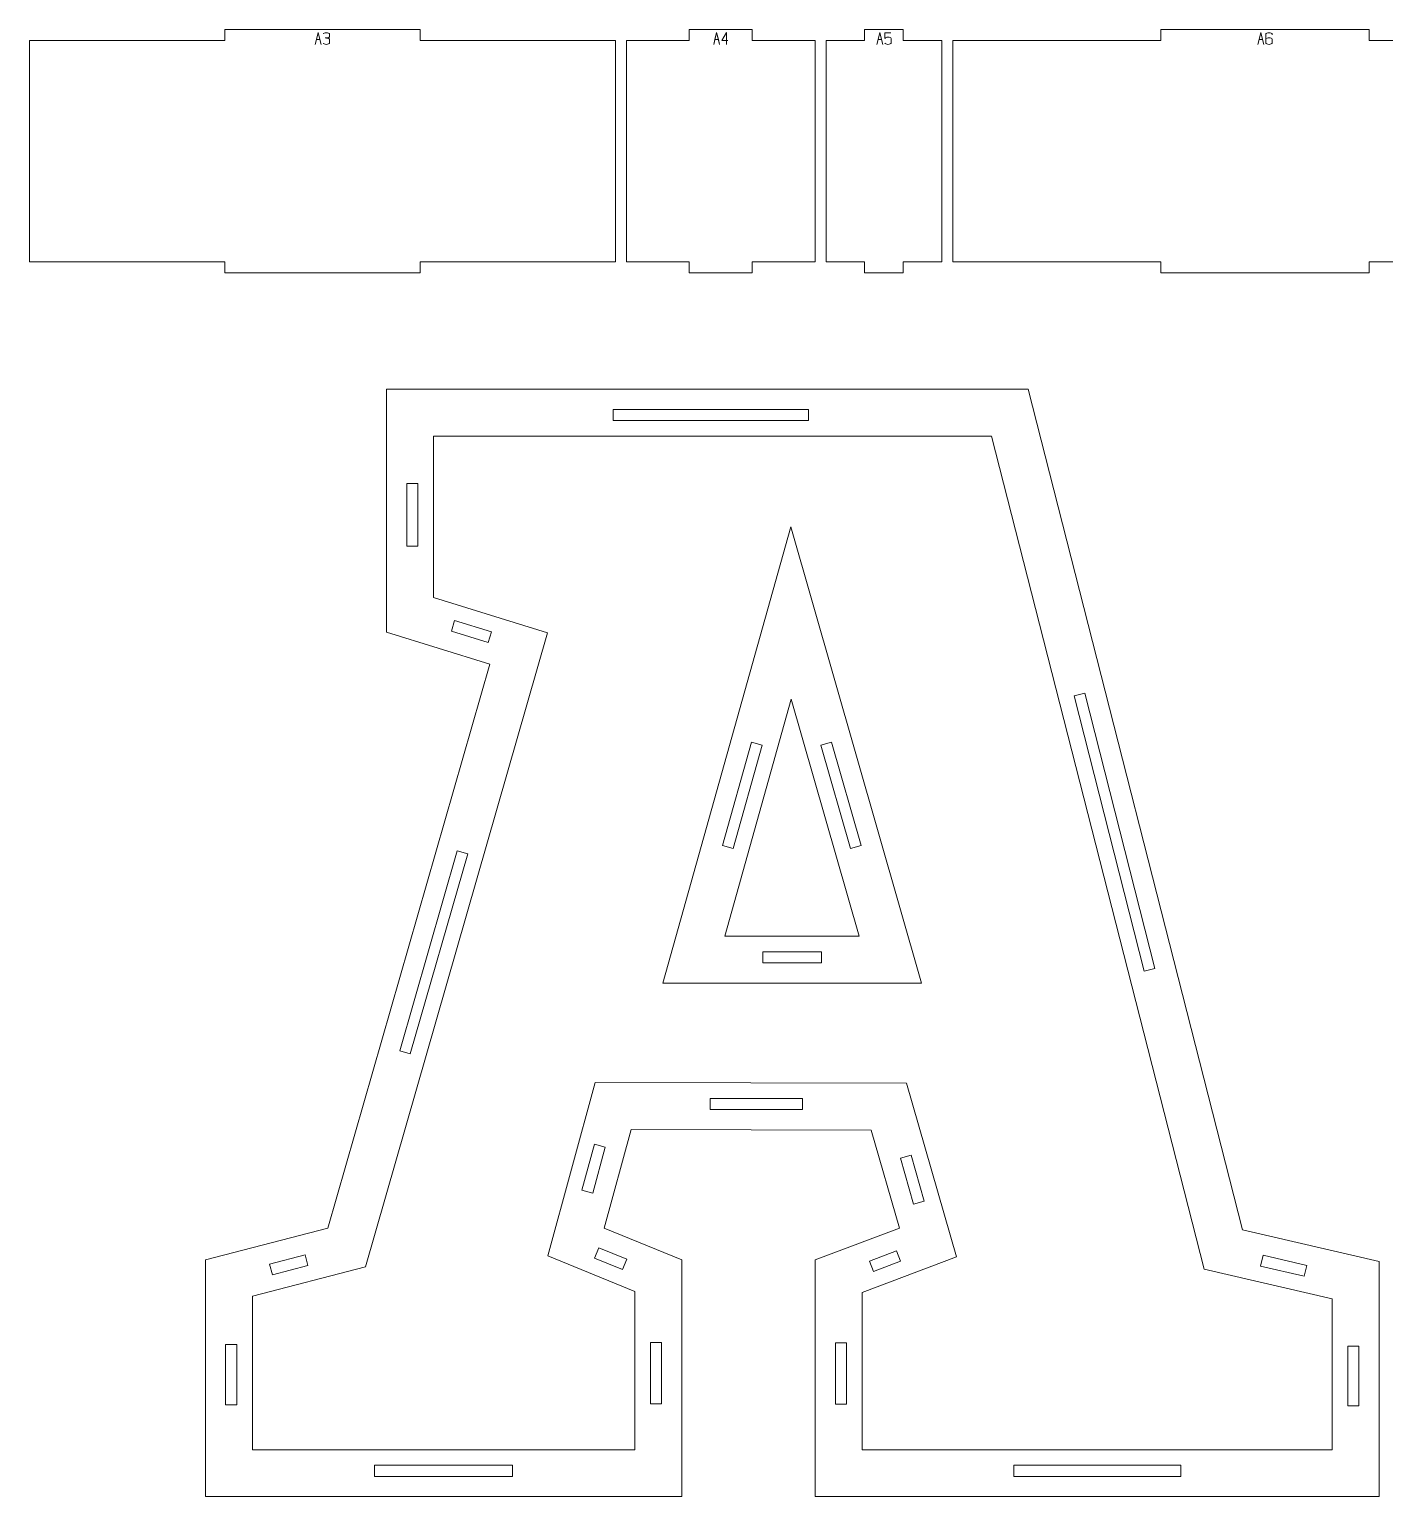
# Model space of a CAD drawing. Header units: centimetres. Extents: x -249 to 275, y -506 to 461.
# Drawn here: x -221.24 to -184.52, y 288.9 to 328.65 of the extents above; entities that cross this region are included whole.
import ezdxf

# ---------------------------------------------------------------- set-up
doc = ezdxf.new("R2010")
doc.units = ezdxf.units.CM
doc.header["$MEASUREMENT"] = 0
doc.layers.add('Capa 1', color=7, linetype='Continuous')

msp = doc.modelspace()

# ---------------------------------------------------------------- linework, layer by layer
at = {"layer": 'Capa 1', "color": 240, "lineweight": 9}
for points, knots in [([(-221.24431, 328.35017), (-221.24431, 328.35017), (-221.24431, 322.35017), (-221.24431, 322.35017), (-221.24431, 322.35017), (-215.95204, 322.35017), (-215.95204, 322.35017), (-215.95204, 322.35017), (-215.95204, 322.05017), (-215.95204, 322.05017), (-215.95204, 322.05017), (-210.65976, 322.05017), (-210.65976, 322.05017), (-210.65976, 322.05017), (-210.65976, 322.35017), (-210.65976, 322.35017), (-210.65976, 322.35017), (-205.36748, 322.35017), (-205.36748, 322.35017), (-205.36748, 322.35017), (-205.36748, 328.35017), (-205.36748, 328.35017), (-205.36748, 328.35017), (-210.65976, 328.35017), (-210.65976, 328.35017), (-210.65976, 328.35017), (-210.65976, 328.65017), (-210.65976, 328.65017), (-210.65976, 328.65017), (-215.95204, 328.65017), (-215.95204, 328.65017), (-215.95204, 328.65017), (-215.95204, 328.35017), (-215.95204, 328.35017), (-215.95204, 328.35017), (-221.24431, 328.35017), (-221.24431, 328.35017)], [0, 0, 0, 0, 0.08333333, 0.08333333, 0.08333333, 0.16666667, 0.16666667, 0.16666667, 0.25, 0.25, 0.25, 0.33333333, 0.33333333, 0.33333333, 0.41666667, 0.41666667, 0.41666667, 0.5, 0.5, 0.5, 0.58333333, 0.58333333, 0.58333333, 0.66666667, 0.66666667, 0.66666667, 0.75, 0.75, 0.75, 0.83333333, 0.83333333, 0.83333333, 0.91666667, 0.91666667, 0.91666667, 1, 1, 1, 1]), ([(-205.06748, 328.35017), (-205.06748, 328.35017), (-205.06748, 322.35017), (-205.06748, 322.35017), (-205.06748, 322.35017), (-203.36409, 322.35017), (-203.36409, 322.35017), (-203.36409, 322.35017), (-203.36409, 322.05017), (-203.36409, 322.05017), (-203.36409, 322.05017), (-201.6607, 322.05017), (-201.6607, 322.05017), (-201.6607, 322.05017), (-201.6607, 322.35017), (-201.6607, 322.35017), (-201.6607, 322.35017), (-199.9573, 322.35017), (-199.9573, 322.35017), (-199.9573, 322.35017), (-199.9573, 328.35017), (-199.9573, 328.35017), (-199.9573, 328.35017), (-201.6607, 328.35017), (-201.6607, 328.35017), (-201.6607, 328.35017), (-201.6607, 328.65017), (-201.6607, 328.65017), (-201.6607, 328.65017), (-203.36409, 328.65017), (-203.36409, 328.65017), (-203.36409, 328.65017), (-203.36409, 328.35017), (-203.36409, 328.35017), (-203.36409, 328.35017), (-205.06748, 328.35017), (-205.06748, 328.35017)], [0, 0, 0, 0, 0.08333333, 0.08333333, 0.08333333, 0.16666667, 0.16666667, 0.16666667, 0.25, 0.25, 0.25, 0.33333333, 0.33333333, 0.33333333, 0.41666667, 0.41666667, 0.41666667, 0.5, 0.5, 0.5, 0.58333333, 0.58333333, 0.58333333, 0.66666667, 0.66666667, 0.66666667, 0.75, 0.75, 0.75, 0.83333333, 0.83333333, 0.83333333, 0.91666667, 0.91666667, 0.91666667, 1, 1, 1, 1]), ([(-199.6573, 328.35017), (-199.6573, 328.35017), (-199.6573, 322.35017), (-199.6573, 322.35017), (-199.6573, 322.35017), (-198.61312, 322.35017), (-198.61312, 322.35017), (-198.61312, 322.35017), (-198.61312, 322.05017), (-198.61312, 322.05017), (-198.61312, 322.05017), (-197.56894, 322.05017), (-197.56894, 322.05017), (-197.56894, 322.05017), (-197.56894, 322.35017), (-197.56894, 322.35017), (-197.56894, 322.35017), (-196.52476, 322.35017), (-196.52476, 322.35017), (-196.52476, 322.35017), (-196.52476, 328.35017), (-196.52476, 328.35017), (-196.52476, 328.35017), (-197.56894, 328.35017), (-197.56894, 328.35017), (-197.56894, 328.35017), (-197.56894, 328.65017), (-197.56894, 328.65017), (-197.56894, 328.65017), (-198.61312, 328.65017), (-198.61312, 328.65017), (-198.61312, 328.65017), (-198.61312, 328.35017), (-198.61312, 328.35017), (-198.61312, 328.35017), (-199.6573, 328.35017), (-199.6573, 328.35017)], [0, 0, 0, 0, 0.08333333, 0.08333333, 0.08333333, 0.16666667, 0.16666667, 0.16666667, 0.25, 0.25, 0.25, 0.33333333, 0.33333333, 0.33333333, 0.41666667, 0.41666667, 0.41666667, 0.5, 0.5, 0.5, 0.58333333, 0.58333333, 0.58333333, 0.66666667, 0.66666667, 0.66666667, 0.75, 0.75, 0.75, 0.83333333, 0.83333333, 0.83333333, 0.91666667, 0.91666667, 0.91666667, 1, 1, 1, 1]), ([(-196.22476, 328.35017), (-196.22476, 328.35017), (-196.22476, 322.35017), (-196.22476, 322.35017), (-196.22476, 322.35017), (-190.5866, 322.35017), (-190.5866, 322.35017), (-190.5866, 322.35017), (-190.5866, 322.05017), (-190.5866, 322.05017), (-190.5866, 322.05017), (-184.94844, 322.05017), (-184.94844, 322.05017), (-184.94844, 322.05017), (-184.94844, 322.35017), (-184.94844, 322.35017), (-184.94844, 322.35017), (-179.31028, 322.35017), (-179.31028, 322.35017), (-179.31028, 322.35017), (-179.31028, 328.35017), (-179.31028, 328.35017), (-179.31028, 328.35017), (-184.94844, 328.35017), (-184.94844, 328.35017), (-184.94844, 328.35017), (-184.94844, 328.65017), (-184.94844, 328.65017), (-184.94844, 328.65017), (-190.5866, 328.65017), (-190.5866, 328.65017), (-190.5866, 328.65017), (-190.5866, 328.35017), (-190.5866, 328.35017), (-190.5866, 328.35017), (-196.22476, 328.35017), (-196.22476, 328.35017)], [0, 0, 0, 0, 0.08333333, 0.08333333, 0.08333333, 0.16666667, 0.16666667, 0.16666667, 0.25, 0.25, 0.25, 0.33333333, 0.33333333, 0.33333333, 0.41666667, 0.41666667, 0.41666667, 0.5, 0.5, 0.5, 0.58333333, 0.58333333, 0.58333333, 0.66666667, 0.66666667, 0.66666667, 0.75, 0.75, 0.75, 0.83333333, 0.83333333, 0.83333333, 0.91666667, 0.91666667, 0.91666667, 1, 1, 1, 1]), ([(-184.6745, 295.27358), (-184.6745, 295.27358), (-184.6745, 288.90342), (-184.6745, 288.90342), (-184.6745, 288.90342), (-199.95055, 288.90342), (-199.95055, 288.90342), (-199.95055, 288.90342), (-199.95055, 295.31663), (-199.95055, 295.31663), (-199.95055, 295.31663), (-197.6699, 296.17746), (-197.6699, 296.17746), (-197.6699, 296.17746), (-198.43554, 298.8353), (-198.43554, 298.8353), (-198.43554, 298.8353), (-204.94216, 298.84604), (-204.94216, 298.84604), (-204.94216, 298.84604), (-205.67369, 296.17746), (-205.67369, 296.17746), (-205.67369, 296.17746), (-203.56516, 295.31663), (-203.56516, 295.31663), (-203.56516, 295.31663), (-203.56516, 288.90342), (-203.56516, 288.90342), (-203.56516, 288.90342), (-216.4745, 288.90342), (-216.4745, 288.90342), (-216.4745, 288.90342), (-216.4745, 295.31663), (-216.4745, 295.31663), (-216.4745, 295.31663), (-213.1611, 296.17746), (-213.1611, 296.17746), (-213.1611, 296.17746), (-208.77193, 311.45721), (-208.77193, 311.45721), (-208.77193, 311.45721), (-211.56896, 312.31805), (-211.56896, 312.31805), (-211.56896, 312.31805), (-211.56896, 318.90342), (-211.56896, 318.90342), (-211.56896, 318.90342), (-194.18438, 318.90342), (-194.18438, 318.90342), (-194.18438, 318.90342), (-188.37518, 296.13442), (-188.37518, 296.13442), (-188.37518, 296.13442), (-184.6745, 295.27358), (-184.6745, 295.27358)], [0, 0, 0, 0, 0.05555556, 0.05555556, 0.05555556, 0.11111111, 0.11111111, 0.11111111, 0.16666667, 0.16666667, 0.16666667, 0.22222222, 0.22222222, 0.22222222, 0.27777778, 0.27777778, 0.27777778, 0.33333333, 0.33333333, 0.33333333, 0.38888889, 0.38888889, 0.38888889, 0.44444444, 0.44444444, 0.44444444, 0.5, 0.5, 0.5, 0.55555556, 0.55555556, 0.55555556, 0.61111111, 0.61111111, 0.61111111, 0.66666667, 0.66666667, 0.66666667, 0.72222222, 0.72222222, 0.72222222, 0.77777778, 0.77777778, 0.77777778, 0.83333333, 0.83333333, 0.83333333, 0.88888889, 0.88888889, 0.88888889, 0.94444444, 0.94444444, 0.94444444, 1, 1, 1, 1]), ([(-205.42815, 318.05489), (-205.42815, 318.05489), (-200.13588, 318.05489), (-200.13588, 318.05489), (-200.13588, 318.05489), (-200.13588, 318.35489), (-200.13588, 318.35489), (-200.13588, 318.35489), (-205.42815, 318.35489), (-205.42815, 318.35489), (-205.42815, 318.35489), (-205.42815, 318.05489), (-205.42815, 318.05489)], [0, 0, 0, 0, 0.25, 0.25, 0.25, 0.5, 0.5, 0.5, 0.75, 0.75, 0.75, 1, 1, 1, 1]), ([(-185.94729, 294.26288), (-185.94729, 294.26288), (-189.41718, 295.07003), (-189.41718, 295.07003), (-189.41718, 295.07003), (-195.17321, 317.63063), (-195.17321, 317.63063), (-195.17321, 317.63063), (-210.29617, 317.63063), (-210.29617, 317.63063), (-210.29617, 317.63063), (-210.29617, 313.25803), (-210.29617, 313.25803), (-210.29617, 313.25803), (-207.20377, 312.30628), (-207.20377, 312.30628), (-207.20377, 312.30628), (-212.13826, 295.12815), (-212.13826, 295.12815), (-212.13826, 295.12815), (-215.20171, 294.33226), (-215.20171, 294.33226), (-215.20171, 294.33226), (-215.20171, 290.17621), (-215.20171, 290.17621), (-215.20171, 290.17621), (-204.83795, 290.17621), (-204.83795, 290.17621), (-204.83795, 290.17621), (-204.83795, 294.46148), (-204.83795, 294.46148), (-204.83795, 294.46148), (-207.19953, 295.42563), (-207.19953, 295.42563), (-207.19953, 295.42563), (-205.91256, 300.12043), (-205.91256, 300.12043), (-205.91256, 300.12043), (-197.47719, 300.10651), (-197.47719, 300.10651), (-197.47719, 300.10651), (-196.12178, 295.40136), (-196.12178, 295.40136), (-196.12178, 295.40136), (-198.67776, 294.43661), (-198.67776, 294.43661), (-198.67776, 294.43661), (-198.67776, 290.17621), (-198.67776, 290.17621), (-198.67776, 290.17621), (-185.94729, 290.17621), (-185.94729, 290.17621), (-185.94729, 290.17621), (-185.94729, 294.26288), (-185.94729, 294.26288)], [0, 0, 0, 0, 0.05555556, 0.05555556, 0.05555556, 0.11111111, 0.11111111, 0.11111111, 0.16666667, 0.16666667, 0.16666667, 0.22222222, 0.22222222, 0.22222222, 0.27777778, 0.27777778, 0.27777778, 0.33333333, 0.33333333, 0.33333333, 0.38888889, 0.38888889, 0.38888889, 0.44444444, 0.44444444, 0.44444444, 0.5, 0.5, 0.5, 0.55555556, 0.55555556, 0.55555556, 0.61111111, 0.61111111, 0.61111111, 0.66666667, 0.66666667, 0.66666667, 0.72222222, 0.72222222, 0.72222222, 0.77777778, 0.77777778, 0.77777778, 0.83333333, 0.83333333, 0.83333333, 0.88888889, 0.88888889, 0.88888889, 0.94444444, 0.94444444, 0.94444444, 1, 1, 1, 1]), ([(-210.72043, 314.6481), (-210.72043, 314.6481), (-210.72043, 316.3515), (-210.72043, 316.3515), (-210.72043, 316.3515), (-211.02043, 316.3515), (-211.02043, 316.3515), (-211.02043, 316.3515), (-211.02043, 314.6481), (-211.02043, 314.6481), (-211.02043, 314.6481), (-210.72043, 314.6481), (-210.72043, 314.6481)], [0, 0, 0, 0, 0.25, 0.25, 0.25, 0.5, 0.5, 0.5, 0.75, 0.75, 0.75, 1, 1, 1, 1]), ([(-200.61384, 315.17007), (-200.61384, 315.17007), (-197.07232, 302.81102), (-197.07232, 302.81102), (-197.07232, 302.81102), (-204.07668, 302.81102), (-204.07668, 302.81102), (-204.07668, 302.81102), (-200.61384, 315.17007), (-200.61384, 315.17007)], [0, 0, 0, 0, 0.33333333, 0.33333333, 0.33333333, 0.66666667, 0.66666667, 0.66666667, 1, 1, 1, 1]), ([(-208.72446, 312.33041), (-208.72446, 312.33041), (-209.72245, 312.63756), (-209.72245, 312.63756), (-209.72245, 312.63756), (-209.81069, 312.35083), (-209.81069, 312.35083), (-209.81069, 312.35083), (-208.81271, 312.04368), (-208.81271, 312.04368), (-208.81271, 312.04368), (-208.72446, 312.33041), (-208.72446, 312.33041)], [0, 0, 0, 0, 0.25, 0.25, 0.25, 0.5, 0.5, 0.5, 0.75, 0.75, 0.75, 1, 1, 1, 1]), ([(-200.60008, 310.50157), (-200.60008, 310.50157), (-202.39826, 304.08381), (-202.39826, 304.08381), (-202.39826, 304.08381), (-198.76106, 304.08381), (-198.76106, 304.08381), (-198.76106, 304.08381), (-200.60008, 310.50157), (-200.60008, 310.50157)], [0, 0, 0, 0, 0.33333333, 0.33333333, 0.33333333, 0.66666667, 0.66666667, 0.66666667, 1, 1, 1, 1]), ([(-192.94096, 310.59756), (-192.94096, 310.59756), (-191.03833, 303.14022), (-191.03833, 303.14022), (-191.03833, 303.14022), (-190.74764, 303.21439), (-190.74764, 303.21439), (-190.74764, 303.21439), (-192.65028, 310.67172), (-192.65028, 310.67172), (-192.65028, 310.67172), (-192.94096, 310.59756), (-192.94096, 310.59756)], [0, 0, 0, 0, 0.25, 0.25, 0.25, 0.5, 0.5, 0.5, 0.75, 0.75, 0.75, 1, 1, 1, 1]), ([(-202.17338, 306.45894), (-202.17338, 306.45894), (-201.38902, 309.25834), (-201.38902, 309.25834), (-201.38902, 309.25834), (-201.6779, 309.33928), (-201.6779, 309.33928), (-201.6779, 309.33928), (-202.46225, 306.53988), (-202.46225, 306.53988), (-202.46225, 306.53988), (-202.17338, 306.45894), (-202.17338, 306.45894)], [0, 0, 0, 0, 0.25, 0.25, 0.25, 0.5, 0.5, 0.5, 0.75, 0.75, 0.75, 1, 1, 1, 1]), ([(-199.8025, 309.25834), (-199.8025, 309.25834), (-199.00032, 306.45894), (-199.00032, 306.45894), (-199.00032, 306.45894), (-198.71193, 306.54158), (-198.71193, 306.54158), (-198.71193, 306.54158), (-199.5141, 309.34098), (-199.5141, 309.34098), (-199.5141, 309.34098), (-199.8025, 309.25834), (-199.8025, 309.25834)], [0, 0, 0, 0, 0.25, 0.25, 0.25, 0.5, 0.5, 0.5, 0.75, 0.75, 0.75, 1, 1, 1, 1]), ([(-210.92256, 300.89694), (-210.92256, 300.89694), (-209.36593, 306.31595), (-209.36593, 306.31595), (-209.36593, 306.31595), (-209.65427, 306.39878), (-209.65427, 306.39878), (-209.65427, 306.39878), (-211.2109, 300.97976), (-211.2109, 300.97976), (-211.2109, 300.97976), (-210.92256, 300.89694), (-210.92256, 300.89694)], [0, 0, 0, 0, 0.25, 0.25, 0.25, 0.5, 0.5, 0.5, 0.75, 0.75, 0.75, 1, 1, 1, 1]), ([(-199.78468, 303.65955), (-199.78468, 303.65955), (-201.3712, 303.65955), (-201.3712, 303.65955), (-201.3712, 303.65955), (-201.3712, 303.35955), (-201.3712, 303.35955), (-201.3712, 303.35955), (-199.78468, 303.35955), (-199.78468, 303.35955), (-199.78468, 303.35955), (-199.78468, 303.65955), (-199.78468, 303.65955)], [0, 0, 0, 0, 0.25, 0.25, 0.25, 0.5, 0.5, 0.5, 0.75, 0.75, 0.75, 1, 1, 1, 1]), ([(-200.29764, 299.68691), (-200.29764, 299.68691), (-202.79864, 299.69103), (-202.79864, 299.69103), (-202.79864, 299.69103), (-202.79914, 299.39104), (-202.79914, 299.39104), (-202.79914, 299.39104), (-200.29814, 299.38691), (-200.29814, 299.38691), (-200.29814, 299.38691), (-200.29764, 299.68691), (-200.29764, 299.68691)], [0, 0, 0, 0, 0.25, 0.25, 0.25, 0.5, 0.5, 0.5, 0.75, 0.75, 0.75, 1, 1, 1, 1]), ([(-205.93013, 298.45159), (-205.93013, 298.45159), (-206.27115, 297.20754), (-206.27115, 297.20754), (-206.27115, 297.20754), (-205.98183, 297.12822), (-205.98183, 297.12822), (-205.98183, 297.12822), (-205.6408, 298.37228), (-205.6408, 298.37228), (-205.6408, 298.37228), (-205.93013, 298.45159), (-205.93013, 298.45159)], [0, 0, 0, 0, 0.25, 0.25, 0.25, 0.5, 0.5, 0.5, 0.75, 0.75, 0.75, 1, 1, 1, 1]), ([(-196.99751, 296.90867), (-196.99751, 296.90867), (-197.35719, 298.15729), (-197.35719, 298.15729), (-197.35719, 298.15729), (-197.64547, 298.07424), (-197.64547, 298.07424), (-197.64547, 298.07424), (-197.28578, 296.82563), (-197.28578, 296.82563), (-197.28578, 296.82563), (-196.99751, 296.90867), (-196.99751, 296.90867)], [0, 0, 0, 0, 0.25, 0.25, 0.25, 0.5, 0.5, 0.5, 0.75, 0.75, 0.75, 1, 1, 1, 1]), ([(-214.66036, 294.91125), (-214.66036, 294.91125), (-213.69476, 295.16211), (-213.69476, 295.16211), (-213.69476, 295.16211), (-213.77019, 295.45248), (-213.77019, 295.45248), (-213.77019, 295.45248), (-214.7358, 295.20161), (-214.7358, 295.20161), (-214.7358, 295.20161), (-214.66036, 294.91125), (-214.66036, 294.91125)], [0, 0, 0, 0, 0.25, 0.25, 0.25, 0.5, 0.5, 0.5, 0.75, 0.75, 0.75, 1, 1, 1, 1]), ([(-205.93184, 295.36634), (-205.93184, 295.36634), (-205.17277, 295.05643), (-205.17277, 295.05643), (-205.17277, 295.05643), (-205.05937, 295.33418), (-205.05937, 295.33418), (-205.05937, 295.33418), (-205.81845, 295.64408), (-205.81845, 295.64408), (-205.81845, 295.64408), (-205.93184, 295.36634), (-205.93184, 295.36634)], [0, 0, 0, 0, 0.25, 0.25, 0.25, 0.5, 0.5, 0.5, 0.75, 0.75, 0.75, 1, 1, 1, 1]), ([(-198.37387, 295.00478), (-198.37387, 295.00478), (-197.64573, 295.27962), (-197.64573, 295.27962), (-197.64573, 295.27962), (-197.75167, 295.56029), (-197.75167, 295.56029), (-197.75167, 295.56029), (-198.47982, 295.28545), (-198.47982, 295.28545), (-198.47982, 295.28545), (-198.37387, 295.00478), (-198.37387, 295.00478)], [0, 0, 0, 0, 0.25, 0.25, 0.25, 0.5, 0.5, 0.5, 0.75, 0.75, 0.75, 1, 1, 1, 1]), ([(-187.88758, 295.14981), (-187.88758, 295.14981), (-186.7053, 294.8748), (-186.7053, 294.8748), (-186.7053, 294.8748), (-186.63733, 295.167), (-186.63733, 295.167), (-186.63733, 295.167), (-187.81961, 295.44201), (-187.81961, 295.44201), (-187.81961, 295.44201), (-187.88758, 295.14981), (-187.88758, 295.14981)], [0, 0, 0, 0, 0.25, 0.25, 0.25, 0.5, 0.5, 0.5, 0.75, 0.75, 0.75, 1, 1, 1, 1]), ([(-215.62597, 291.38809), (-215.62597, 291.38809), (-215.62597, 293.02424), (-215.62597, 293.02424), (-215.62597, 293.02424), (-215.92597, 293.02424), (-215.92597, 293.02424), (-215.92597, 293.02424), (-215.92597, 291.38809), (-215.92597, 291.38809), (-215.92597, 291.38809), (-215.62597, 291.38809), (-215.62597, 291.38809)], [0, 0, 0, 0, 0.25, 0.25, 0.25, 0.5, 0.5, 0.5, 0.75, 0.75, 0.75, 1, 1, 1, 1]), ([(-204.41369, 293.08167), (-204.41369, 293.08167), (-204.41369, 291.41681), (-204.41369, 291.41681), (-204.41369, 291.41681), (-204.11369, 291.41681), (-204.11369, 291.41681), (-204.11369, 291.41681), (-204.11369, 293.08167), (-204.11369, 293.08167), (-204.11369, 293.08167), (-204.41369, 293.08167), (-204.41369, 293.08167)], [0, 0, 0, 0, 0.25, 0.25, 0.25, 0.5, 0.5, 0.5, 0.75, 0.75, 0.75, 1, 1, 1, 1]), ([(-199.10202, 291.41128), (-199.10202, 291.41128), (-199.10202, 293.07061), (-199.10202, 293.07061), (-199.10202, 293.07061), (-199.40202, 293.07061), (-199.40202, 293.07061), (-199.40202, 293.07061), (-199.40202, 291.41128), (-199.40202, 291.41128), (-199.40202, 291.41128), (-199.10202, 291.41128), (-199.10202, 291.41128)], [0, 0, 0, 0, 0.25, 0.25, 0.25, 0.5, 0.5, 0.5, 0.75, 0.75, 0.75, 1, 1, 1, 1]), ([(-185.52303, 292.98384), (-185.52303, 292.98384), (-185.52303, 291.36789), (-185.52303, 291.36789), (-185.52303, 291.36789), (-185.22303, 291.36789), (-185.22303, 291.36789), (-185.22303, 291.36789), (-185.22303, 292.98384), (-185.22303, 292.98384), (-185.22303, 292.98384), (-185.52303, 292.98384), (-185.52303, 292.98384)], [0, 0, 0, 0, 0.25, 0.25, 0.25, 0.5, 0.5, 0.5, 0.75, 0.75, 0.75, 1, 1, 1, 1]), ([(-208.15112, 289.75195), (-208.15112, 289.75195), (-211.88854, 289.75195), (-211.88854, 289.75195), (-211.88854, 289.75195), (-211.88854, 289.45195), (-211.88854, 289.45195), (-211.88854, 289.45195), (-208.15112, 289.45195), (-208.15112, 289.45195), (-208.15112, 289.45195), (-208.15112, 289.75195), (-208.15112, 289.75195)], [0, 0, 0, 0, 0.25, 0.25, 0.25, 0.5, 0.5, 0.5, 0.75, 0.75, 0.75, 1, 1, 1, 1]), ([(-190.04936, 289.75195), (-190.04936, 289.75195), (-194.57569, 289.75195), (-194.57569, 289.75195), (-194.57569, 289.75195), (-194.57569, 289.45195), (-194.57569, 289.45195), (-194.57569, 289.45195), (-190.04936, 289.45195), (-190.04936, 289.45195), (-190.04936, 289.45195), (-190.04936, 289.75195), (-190.04936, 289.75195)], [0, 0, 0, 0, 0.25, 0.25, 0.25, 0.5, 0.5, 0.5, 0.75, 0.75, 0.75, 1, 1, 1, 1])]:
    msp.add_open_spline(points, degree=3, knots=knots, dxfattribs=at)
at = {"layer": 'Capa 1', "color": 114, "lineweight": 9}
for points, knots in [([(-213.338, 328.24377), (-213.338, 328.24377), (-213.42055, 328.56067), (-213.42055, 328.56067), (-213.42055, 328.56067), (-213.49851, 328.24377), (-213.49851, 328.24377), (-213.49851, 328.24377), (-213.46549, 328.37723), (-213.46549, 328.37723), (-213.46549, 328.37723), (-213.37285, 328.37723), (-213.37285, 328.37723), (-213.37285, 328.37723), (-213.338, 328.24377), (-213.338, 328.24377)], [0, 0, 0, 0, 0.2, 0.2, 0.2, 0.4, 0.4, 0.4, 0.6, 0.6, 0.6, 0.8, 0.8, 0.8, 1, 1, 1, 1]), ([(-213.46549, 328.37768), (-213.46549, 328.37768), (-213.42055, 328.56067), (-213.42055, 328.56067), (-213.42055, 328.56067), (-213.37285, 328.37768), (-213.37285, 328.37768), (-213.37285, 328.37768), (-213.46549, 328.37768), (-213.46549, 328.37768)], [0, 0, 0, 0, 0.33333333, 0.33333333, 0.33333333, 0.66666667, 0.66666667, 0.66666667, 1, 1, 1, 1]), ([(-213.19583, 328.24377), (-213.21937, 328.24377), (-213.23902, 328.24721), (-213.25476, 328.25409), (-213.27051, 328.26097), (-213.27838, 328.2693), (-213.27838, 328.27908), (-213.27838, 328.2693), (-213.27051, 328.26097), (-213.25476, 328.25409), (-213.23902, 328.24721), (-213.21937, 328.24377), (-213.19583, 328.24377), (-213.17229, 328.24377), (-213.15264, 328.24721), (-213.1369, 328.25409), (-213.12115, 328.26097), (-213.11328, 328.2693), (-213.11328, 328.27908), (-213.11328, 328.27908), (-213.11328, 328.38227), (-213.11328, 328.38227), (-213.11328, 328.39053), (-213.11894, 328.39771), (-213.13025, 328.40382), (-213.14156, 328.40994), (-213.17473, 328.41407), (-213.22977, 328.41621), (-213.17504, 328.41957), (-213.14217, 328.42355), (-213.13117, 328.42813), (-213.12016, 328.43272), (-213.1142, 328.44021), (-213.11328, 328.4506), (-213.11328, 328.4506), (-213.11328, 328.5249), (-213.11328, 328.5249), (-213.11328, 328.53468), (-213.12115, 328.54301), (-213.1369, 328.54989), (-213.15264, 328.55677), (-213.17229, 328.56021), (-213.19583, 328.56021), (-213.21937, 328.56021), (-213.23902, 328.55677), (-213.25476, 328.54989), (-213.27051, 328.54301), (-213.27838, 328.53468), (-213.27838, 328.5249), (-213.27838, 328.53468), (-213.27051, 328.54301), (-213.25476, 328.54989), (-213.23902, 328.55677), (-213.21937, 328.56021), (-213.19583, 328.56021), (-213.17229, 328.56021), (-213.15264, 328.55677), (-213.1369, 328.54989), (-213.12115, 328.54301), (-213.11328, 328.53468), (-213.11328, 328.5249), (-213.11328, 328.5249), (-213.11328, 328.4506), (-213.11328, 328.4506), (-213.1142, 328.44021), (-213.12016, 328.43272), (-213.13117, 328.42813), (-213.14217, 328.42355), (-213.17504, 328.41957), (-213.22977, 328.41621), (-213.17473, 328.41407), (-213.14156, 328.40994), (-213.13025, 328.40382), (-213.11894, 328.39771), (-213.11328, 328.39053), (-213.11328, 328.38227), (-213.11328, 328.38227), (-213.11328, 328.27908), (-213.11328, 328.27908), (-213.11328, 328.2693), (-213.12115, 328.26097), (-213.1369, 328.25409), (-213.15264, 328.24721), (-213.17229, 328.24377), (-213.19583, 328.24377)], [0, 0, 0, 0, 0.03571429, 0.03571429, 0.03571429, 0.07142857, 0.07142857, 0.07142857, 0.10714286, 0.10714286, 0.10714286, 0.14285714, 0.14285714, 0.14285714, 0.17857143, 0.17857143, 0.17857143, 0.21428571, 0.21428571, 0.21428571, 0.25, 0.25, 0.25, 0.28571429, 0.28571429, 0.28571429, 0.32142857, 0.32142857, 0.32142857, 0.35714286, 0.35714286, 0.35714286, 0.39285714, 0.39285714, 0.39285714, 0.42857143, 0.42857143, 0.42857143, 0.46428571, 0.46428571, 0.46428571, 0.5, 0.5, 0.5, 0.53571429, 0.53571429, 0.53571429, 0.57142857, 0.57142857, 0.57142857, 0.60714286, 0.60714286, 0.60714286, 0.64285714, 0.64285714, 0.64285714, 0.67857143, 0.67857143, 0.67857143, 0.71428571, 0.71428571, 0.71428571, 0.75, 0.75, 0.75, 0.78571429, 0.78571429, 0.78571429, 0.82142857, 0.82142857, 0.82142857, 0.85714286, 0.85714286, 0.85714286, 0.89285714, 0.89285714, 0.89285714, 0.92857143, 0.92857143, 0.92857143, 0.96428571, 0.96428571, 0.96428571, 1, 1, 1, 1]), ([(-202.54174, 328.24377), (-202.54174, 328.24377), (-202.62429, 328.56067), (-202.62429, 328.56067), (-202.62429, 328.56067), (-202.70225, 328.24377), (-202.70225, 328.24377), (-202.70225, 328.24377), (-202.66923, 328.37723), (-202.66923, 328.37723), (-202.66923, 328.37723), (-202.57659, 328.37723), (-202.57659, 328.37723), (-202.57659, 328.37723), (-202.54174, 328.24377), (-202.54174, 328.24377)], [0, 0, 0, 0, 0.2, 0.2, 0.2, 0.4, 0.4, 0.4, 0.6, 0.6, 0.6, 0.8, 0.8, 0.8, 1, 1, 1, 1]), ([(-202.66923, 328.37768), (-202.66923, 328.37768), (-202.62429, 328.56067), (-202.62429, 328.56067), (-202.62429, 328.56067), (-202.57659, 328.37768), (-202.57659, 328.37768), (-202.57659, 328.37768), (-202.66923, 328.37768), (-202.66923, 328.37768)], [0, 0, 0, 0, 0.33333333, 0.33333333, 0.33333333, 0.66666667, 0.66666667, 0.66666667, 1, 1, 1, 1]), ([(-202.35233, 328.34833), (-202.35233, 328.34833), (-202.35233, 328.56067), (-202.35233, 328.56067), (-202.35233, 328.56067), (-202.48212, 328.34833), (-202.48212, 328.34833), (-202.48212, 328.34833), (-202.35233, 328.34833), (-202.35233, 328.34833)], [0, 0, 0, 0, 0.33333333, 0.33333333, 0.33333333, 0.66666667, 0.66666667, 0.66666667, 1, 1, 1, 1]), ([(-202.35233, 328.34833), (-202.35233, 328.34833), (-202.35233, 328.24377), (-202.35233, 328.24377), (-202.35233, 328.24377), (-202.35233, 328.34833), (-202.35233, 328.34833), (-202.35233, 328.34833), (-202.48212, 328.34833), (-202.48212, 328.34833), (-202.48212, 328.34833), (-202.35233, 328.56067), (-202.35233, 328.56067), (-202.35233, 328.56067), (-202.35233, 328.34833), (-202.35233, 328.34833), (-202.35233, 328.34833), (-202.32252, 328.34833), (-202.32252, 328.34833), (-202.32252, 328.34833), (-202.35233, 328.34833), (-202.35233, 328.34833)], [0, 0, 0, 0, 0.14285714, 0.14285714, 0.14285714, 0.28571429, 0.28571429, 0.28571429, 0.42857143, 0.42857143, 0.42857143, 0.57142857, 0.57142857, 0.57142857, 0.71428571, 0.71428571, 0.71428571, 0.85714286, 0.85714286, 0.85714286, 1, 1, 1, 1]), ([(-198.12313, 328.24377), (-198.12313, 328.24377), (-198.20568, 328.56067), (-198.20568, 328.56067), (-198.20568, 328.56067), (-198.28364, 328.24377), (-198.28364, 328.24377), (-198.28364, 328.24377), (-198.25062, 328.37723), (-198.25062, 328.37723), (-198.25062, 328.37723), (-198.15798, 328.37723), (-198.15798, 328.37723), (-198.15798, 328.37723), (-198.12313, 328.24377), (-198.12313, 328.24377)], [0, 0, 0, 0, 0.2, 0.2, 0.2, 0.4, 0.4, 0.4, 0.6, 0.6, 0.6, 0.8, 0.8, 0.8, 1, 1, 1, 1]), ([(-198.25062, 328.37768), (-198.25062, 328.37768), (-198.20568, 328.56067), (-198.20568, 328.56067), (-198.20568, 328.56067), (-198.15798, 328.37768), (-198.15798, 328.37768), (-198.15798, 328.37768), (-198.25062, 328.37768), (-198.25062, 328.37768)], [0, 0, 0, 0, 0.33333333, 0.33333333, 0.33333333, 0.66666667, 0.66666667, 0.66666667, 1, 1, 1, 1]), ([(-197.98096, 328.24377), (-198.0045, 328.24377), (-198.02415, 328.24721), (-198.03989, 328.25409), (-198.05564, 328.26097), (-198.06351, 328.2693), (-198.06351, 328.27908), (-198.06351, 328.2693), (-198.05564, 328.26097), (-198.03989, 328.25409), (-198.02415, 328.24721), (-198.0045, 328.24377), (-197.98096, 328.24377), (-197.95742, 328.24377), (-197.93777, 328.24721), (-197.92203, 328.25409), (-197.90628, 328.26097), (-197.89841, 328.2693), (-197.89841, 328.27908), (-197.89841, 328.27908), (-197.89841, 328.40474), (-197.89841, 328.40474), (-197.89841, 328.41453), (-197.90628, 328.42286), (-197.92203, 328.42974), (-197.93777, 328.43662), (-197.95742, 328.44006), (-197.98096, 328.44006), (-198.00236, 328.43822), (-198.01887, 328.43577), (-198.03049, 328.43272), (-198.04211, 328.42966), (-198.05311, 328.42033), (-198.06351, 328.40474), (-198.06351, 328.40474), (-198.06351, 328.56021), (-198.06351, 328.56021), (-198.06351, 328.56021), (-197.90391, 328.56021), (-197.90391, 328.56021), (-197.90391, 328.56021), (-198.06351, 328.56021), (-198.06351, 328.56021), (-198.06351, 328.56021), (-198.06351, 328.40474), (-198.06351, 328.40474), (-198.05311, 328.42033), (-198.04211, 328.42966), (-198.03049, 328.43272), (-198.01887, 328.43577), (-198.00236, 328.43822), (-197.98096, 328.44006), (-197.95742, 328.44006), (-197.93777, 328.43662), (-197.92203, 328.42974), (-197.90628, 328.42286), (-197.89841, 328.41453), (-197.89841, 328.40474), (-197.89841, 328.40474), (-197.89841, 328.27908), (-197.89841, 328.27908), (-197.89841, 328.2693), (-197.90628, 328.26097), (-197.92203, 328.25409), (-197.93777, 328.24721), (-197.95742, 328.24377), (-197.98096, 328.24377)], [0, 0, 0, 0, 0.04545455, 0.04545455, 0.04545455, 0.09090909, 0.09090909, 0.09090909, 0.13636364, 0.13636364, 0.13636364, 0.18181818, 0.18181818, 0.18181818, 0.22727273, 0.22727273, 0.22727273, 0.27272727, 0.27272727, 0.27272727, 0.31818182, 0.31818182, 0.31818182, 0.36363636, 0.36363636, 0.36363636, 0.40909091, 0.40909091, 0.40909091, 0.45454545, 0.45454545, 0.45454545, 0.5, 0.5, 0.5, 0.54545455, 0.54545455, 0.54545455, 0.59090909, 0.59090909, 0.59090909, 0.63636364, 0.63636364, 0.63636364, 0.68181818, 0.68181818, 0.68181818, 0.72727273, 0.72727273, 0.72727273, 0.77272727, 0.77272727, 0.77272727, 0.81818182, 0.81818182, 0.81818182, 0.86363636, 0.86363636, 0.86363636, 0.90909091, 0.90909091, 0.90909091, 0.95454545, 0.95454545, 0.95454545, 1, 1, 1, 1]), ([(-187.79962, 328.24377), (-187.79962, 328.24377), (-187.88217, 328.56067), (-187.88217, 328.56067), (-187.88217, 328.56067), (-187.96013, 328.24377), (-187.96013, 328.24377), (-187.96013, 328.24377), (-187.92711, 328.37723), (-187.92711, 328.37723), (-187.92711, 328.37723), (-187.83447, 328.37723), (-187.83447, 328.37723), (-187.83447, 328.37723), (-187.79962, 328.24377), (-187.79962, 328.24377)], [0, 0, 0, 0, 0.2, 0.2, 0.2, 0.4, 0.4, 0.4, 0.6, 0.6, 0.6, 0.8, 0.8, 0.8, 1, 1, 1, 1]), ([(-187.92711, 328.37768), (-187.92711, 328.37768), (-187.88217, 328.56067), (-187.88217, 328.56067), (-187.88217, 328.56067), (-187.83447, 328.37768), (-187.83447, 328.37768), (-187.83447, 328.37768), (-187.92711, 328.37768), (-187.92711, 328.37768)], [0, 0, 0, 0, 0.33333333, 0.33333333, 0.33333333, 0.66666667, 0.66666667, 0.66666667, 1, 1, 1, 1]), ([(-187.65745, 328.24377), (-187.68099, 328.24377), (-187.70064, 328.24721), (-187.71638, 328.25409), (-187.73213, 328.26097), (-187.74, 328.2693), (-187.74, 328.27908), (-187.74, 328.27908), (-187.74, 328.38594), (-187.74, 328.38594), (-187.74, 328.38594), (-187.74, 328.5249), (-187.74, 328.5249), (-187.74, 328.53468), (-187.73213, 328.54301), (-187.71638, 328.54989), (-187.70064, 328.55677), (-187.68099, 328.56021), (-187.65745, 328.56021), (-187.63391, 328.56021), (-187.61426, 328.55677), (-187.59852, 328.54989), (-187.58277, 328.54301), (-187.5749, 328.53468), (-187.5749, 328.5249), (-187.5749, 328.5249), (-187.5749, 328.49922), (-187.5749, 328.49922), (-187.5749, 328.49922), (-187.5749, 328.5249), (-187.5749, 328.5249), (-187.5749, 328.53468), (-187.58277, 328.54301), (-187.59852, 328.54989), (-187.61426, 328.55677), (-187.63391, 328.56021), (-187.65745, 328.56021), (-187.68099, 328.56021), (-187.70064, 328.55677), (-187.71638, 328.54989), (-187.73213, 328.54301), (-187.74, 328.53468), (-187.74, 328.5249), (-187.74, 328.5249), (-187.74, 328.38594), (-187.74, 328.38594), (-187.74, 328.39511), (-187.73045, 328.40329), (-187.71134, 328.41047), (-187.69223, 328.41766), (-187.67427, 328.42125), (-187.65745, 328.42125), (-187.63391, 328.42125), (-187.61426, 328.41781), (-187.59852, 328.41093), (-187.58277, 328.40405), (-187.5749, 328.39572), (-187.5749, 328.38594), (-187.5749, 328.38594), (-187.5749, 328.27908), (-187.5749, 328.27908), (-187.5749, 328.2693), (-187.58277, 328.26097), (-187.59852, 328.25409), (-187.61426, 328.24721), (-187.63391, 328.24377), (-187.65745, 328.24377)], [0, 0, 0, 0, 0.04545455, 0.04545455, 0.04545455, 0.09090909, 0.09090909, 0.09090909, 0.13636364, 0.13636364, 0.13636364, 0.18181818, 0.18181818, 0.18181818, 0.22727273, 0.22727273, 0.22727273, 0.27272727, 0.27272727, 0.27272727, 0.31818182, 0.31818182, 0.31818182, 0.36363636, 0.36363636, 0.36363636, 0.40909091, 0.40909091, 0.40909091, 0.45454545, 0.45454545, 0.45454545, 0.5, 0.5, 0.5, 0.54545455, 0.54545455, 0.54545455, 0.59090909, 0.59090909, 0.59090909, 0.63636364, 0.63636364, 0.63636364, 0.68181818, 0.68181818, 0.68181818, 0.72727273, 0.72727273, 0.72727273, 0.77272727, 0.77272727, 0.77272727, 0.81818182, 0.81818182, 0.81818182, 0.86363636, 0.86363636, 0.86363636, 0.90909091, 0.90909091, 0.90909091, 0.95454545, 0.95454545, 0.95454545, 1, 1, 1, 1]), ([(-187.74, 328.27908), (-187.74, 328.2693), (-187.73213, 328.26097), (-187.71638, 328.25409), (-187.70064, 328.24721), (-187.68099, 328.24377), (-187.65745, 328.24377), (-187.63391, 328.24377), (-187.61426, 328.24721), (-187.59852, 328.25409), (-187.58277, 328.26097), (-187.5749, 328.2693), (-187.5749, 328.27908), (-187.5749, 328.27908), (-187.5749, 328.38594), (-187.5749, 328.38594), (-187.5749, 328.39572), (-187.58277, 328.40405), (-187.59852, 328.41093), (-187.61426, 328.41781), (-187.63391, 328.42125), (-187.65745, 328.42125), (-187.67427, 328.42125), (-187.69223, 328.41766), (-187.71134, 328.41047), (-187.73045, 328.40329), (-187.74, 328.39511), (-187.74, 328.38594), (-187.74, 328.38594), (-187.74, 328.27908), (-187.74, 328.27908)], [0, 0, 0, 0, 0.1, 0.1, 0.1, 0.2, 0.2, 0.2, 0.3, 0.3, 0.3, 0.4, 0.4, 0.4, 0.5, 0.5, 0.5, 0.6, 0.6, 0.6, 0.7, 0.7, 0.7, 0.8, 0.8, 0.8, 0.9, 0.9, 0.9, 1, 1, 1, 1])]:
    msp.add_open_spline(points, degree=3, knots=knots, dxfattribs=at)

doc.saveas('drawing.dxf')
